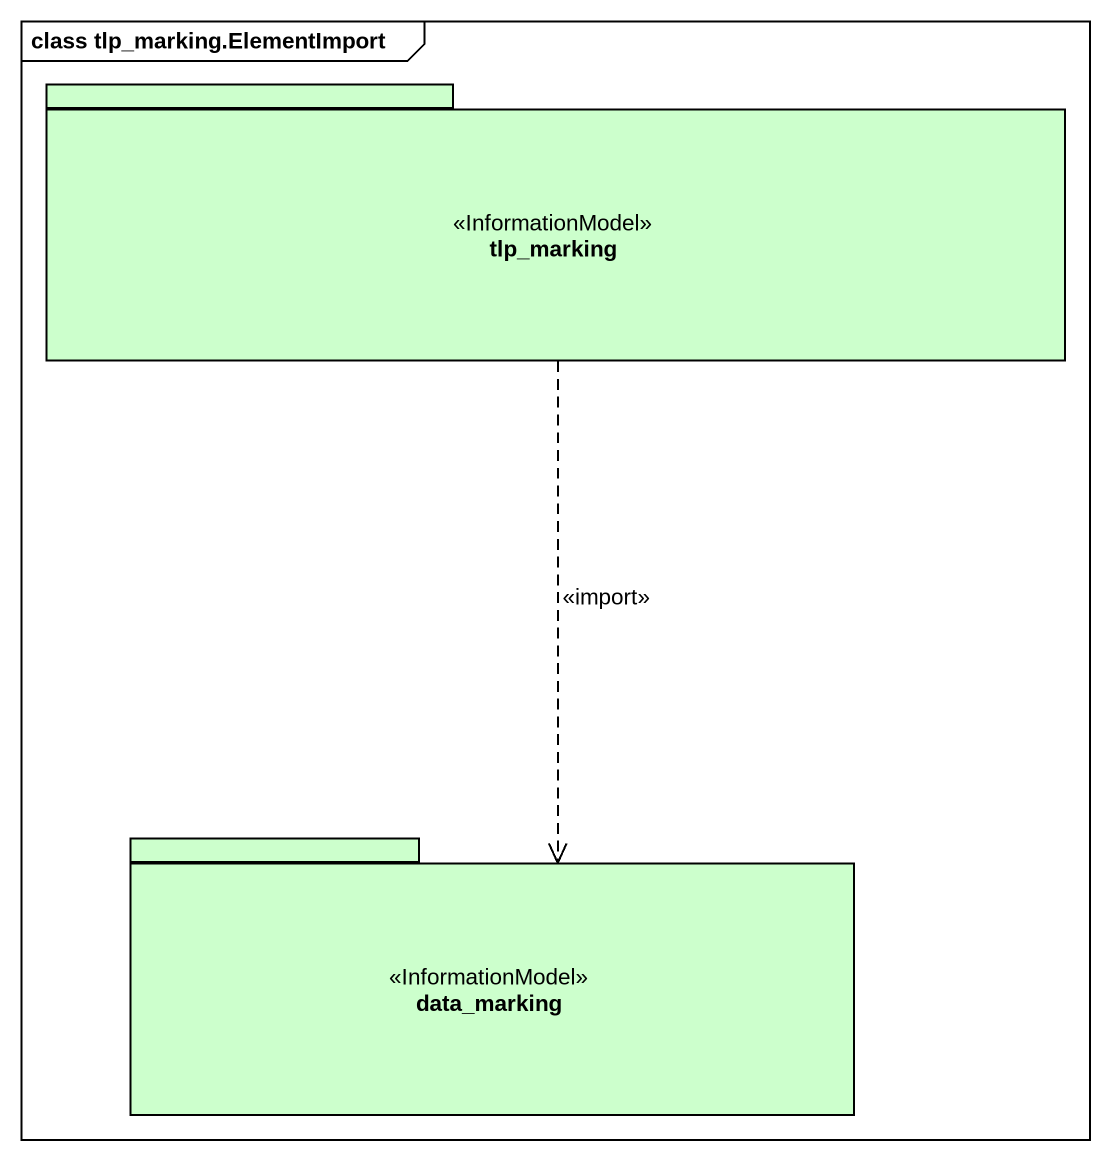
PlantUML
@startuml
mainframe class tlp_marking.ElementImport
package tlp_marking <<InformationModel>> #CCFFCC {
}
package data_marking <<InformationModel>> #CCFFCC {
}
tlp_marking ..> data_marking : <<import>>
@enduml
